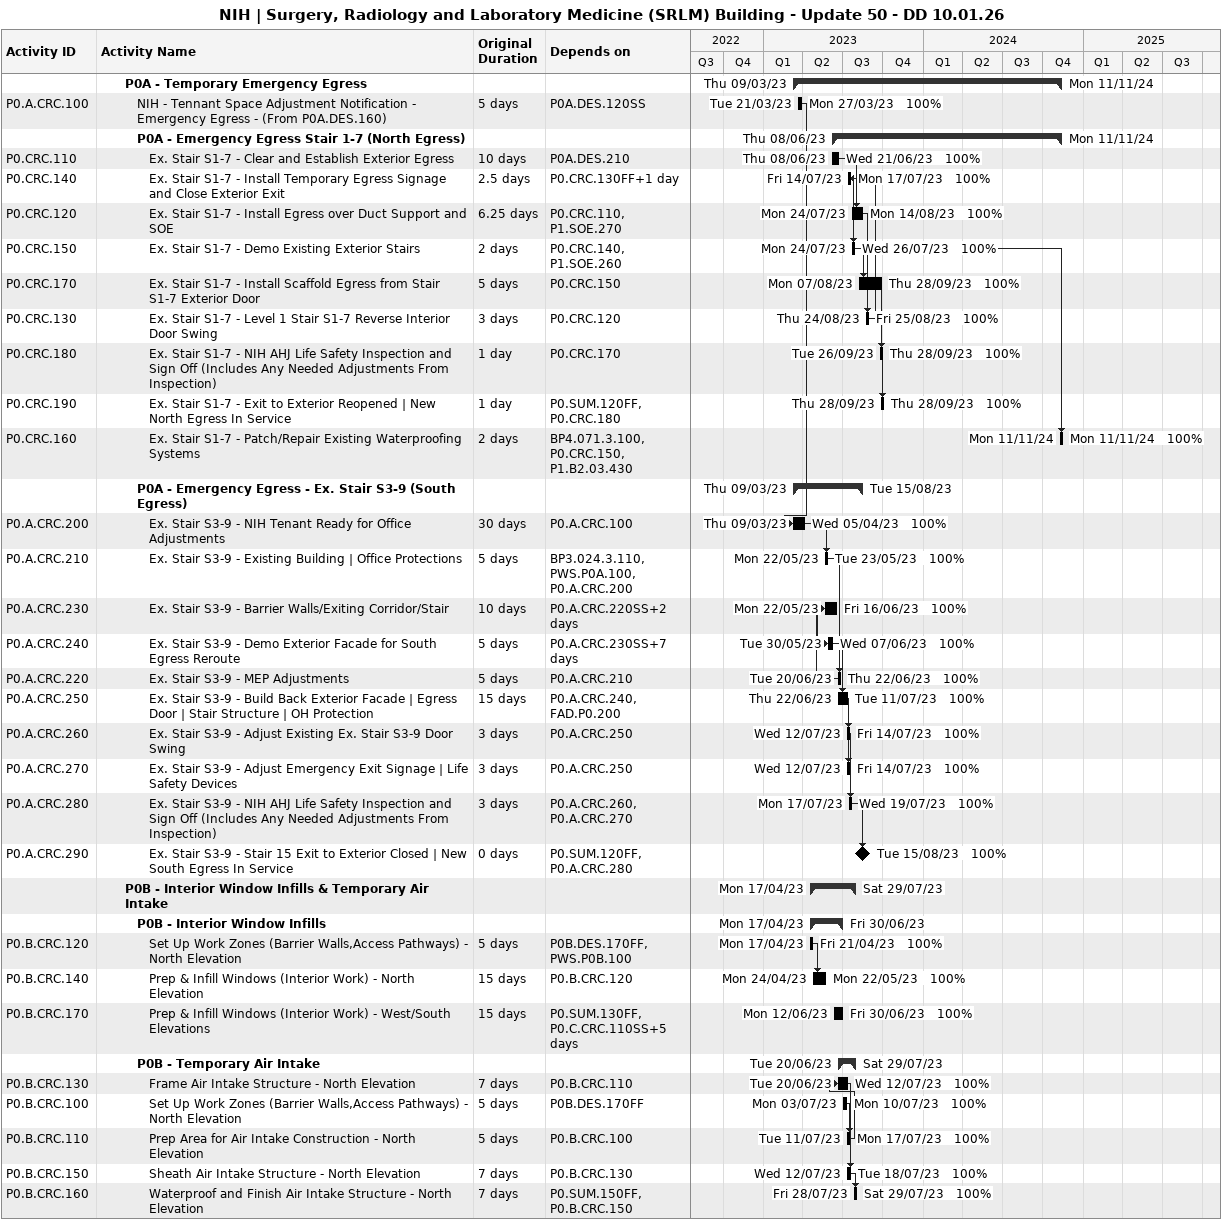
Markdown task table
NIH | Surgery, Radiology and Laboratory Medicine (SRLM) Building - Update 50 - DD 10.01.26

| ID | Level | Task | Original duration | Start | Finish | Predecessors | % complete |
|---|---|---|---|---|---|---|---|
|  | 3 | **P0A - Temporary Emergency Egress** |  | 2023-03-09 | 2024-11-11 |  |  |
| P0.A.CRC.100 | 4 | NIH - Tennant Space Adjustment Notification - Emergency Egress - (From P0A.DES.160) | 5d | 2023-03-21 | 2023-03-27 | P0A.DES.120SS | 100 |
|  | 4 | **P0A - Emergency Egress Stair 1-7 (North Egress)** |  | 2023-06-08 | 2024-11-11 |  |  |
| P0.CRC.110 | 5 | Ex. Stair S1-7 - Clear and Establish Exterior Egress | 10d | 2023-06-08 | 2023-06-21 | P0A.DES.210 | 100 |
| P0.CRC.140 | 5 | Ex. Stair S1-7 - Install Temporary Egress Signage and Close Exterior Exit | 2.5d | 2023-07-14 | 2023-07-17 | P0.CRC.130FF+1d | 100 |
| P0.CRC.120 | 5 | Ex. Stair S1-7 - Install Egress over Duct Support and SOE | 6.25d | 2023-07-24 | 2023-08-14 | P0.CRC.110, P1.SOE.270 | 100 |
| P0.CRC.150 | 5 | Ex. Stair S1-7 - Demo Existing Exterior Stairs | 2d | 2023-07-24 | 2023-07-26 | P0.CRC.140, P1.SOE.260 | 100 |
| P0.CRC.170 | 5 | Ex. Stair S1-7 - Install Scaffold Egress from Stair S1-7 Exterior Door | 5d | 2023-08-07 | 2023-09-28 | P0.CRC.150 | 100 |
| P0.CRC.130 | 5 | Ex. Stair S1-7 - Level 1 Stair S1-7 Reverse Interior Door Swing | 3d | 2023-08-24 | 2023-08-25 | P0.CRC.120 | 100 |
| P0.CRC.180 | 5 | Ex. Stair S1-7 - NIH AHJ Life Safety Inspection and Sign Off (Includes Any Needed Adjustments From Inspection) | 1d | 2023-09-26 | 2023-09-28 | P0.CRC.170 | 100 |
| P0.CRC.190 | 5 | Ex. Stair S1-7 - Exit to Exterior Reopened \| New North Egress In Service | 1d | 2023-09-28 | 2023-09-28 | P0.SUM.120FF, P0.CRC.180 | 100 |
| P0.CRC.160 | 5 | Ex. Stair S1-7 - Patch/Repair Existing Waterproofing Systems | 2d | 2024-11-11 | 2024-11-11 | BP4.071.3.100, P0.CRC.150, P1.B2.03.430 | 100 |
|  | 4 | **P0A - Emergency Egress - Ex. Stair S3-9 (South Egress)** |  | 2023-03-09 | 2023-08-15 |  |  |
| P0.A.CRC.200 | 5 | Ex. Stair S3-9 - NIH Tenant Ready for Office Adjustments | 30d | 2023-03-09 | 2023-04-05 | P0.A.CRC.100 | 100 |
| P0.A.CRC.210 | 5 | Ex. Stair S3-9 - Existing Building \| Office Protections | 5d | 2023-05-22 | 2023-05-23 | BP3.024.3.110, PWS.P0A.100, P0.A.CRC.200 | 100 |
| P0.A.CRC.230 | 5 | Ex. Stair S3-9 - Barrier Walls/Exiting Corridor/Stair | 10d | 2023-05-22 | 2023-06-16 | P0.A.CRC.220SS+2d | 100 |
| P0.A.CRC.240 | 5 | Ex. Stair S3-9 - Demo Exterior Facade for South Egress Reroute | 5d | 2023-05-30 | 2023-06-07 | P0.A.CRC.230SS+7d | 100 |
| P0.A.CRC.220 | 5 | Ex. Stair S3-9 - MEP Adjustments | 5d | 2023-06-20 | 2023-06-22 | P0.A.CRC.210 | 100 |
| P0.A.CRC.250 | 5 | Ex. Stair S3-9 - Build Back Exterior Facade \| Egress Door \| Stair Structure \| OH Protection | 15d | 2023-06-22 | 2023-07-11 | P0.A.CRC.240, FAD.P0.200 | 100 |
| P0.A.CRC.260 | 5 | Ex. Stair S3-9 - Adjust Existing Ex. Stair S3-9 Door Swing | 3d | 2023-07-12 | 2023-07-14 | P0.A.CRC.250 | 100 |
| P0.A.CRC.270 | 5 | Ex. Stair S3-9 - Adjust Emergency Exit Signage \| Life Safety Devices | 3d | 2023-07-12 | 2023-07-14 | P0.A.CRC.250 | 100 |
| P0.A.CRC.280 | 5 | Ex. Stair S3-9 - NIH AHJ Life Safety Inspection and Sign Off (Includes Any Needed Adjustments From Inspection) | 3d | 2023-07-17 | 2023-07-19 | P0.A.CRC.260, P0.A.CRC.270 | 100 |
| P0.A.CRC.290 | 5 | Ex. Stair S3-9 - Stair 15 Exit to Exterior Closed \| New South Egress In Service | 0d | 2023-08-15 | 2023-08-15 | P0.SUM.120FF, P0.A.CRC.280 | 100 |
|  | 3 | **P0B - Interior Window Infills & Temporary Air Intake** |  | 2023-04-17 | 2023-07-29 |  |  |
|  | 4 | **P0B - Interior Window Infills** |  | 2023-04-17 | 2023-06-30 |  |  |
| P0.B.CRC.120 | 5 | Set Up Work Zones (Barrier Walls,Access Pathways) - North Elevation | 5d | 2023-04-17 | 2023-04-21 | P0B.DES.170FF, PWS.P0B.100 | 100 |
| P0.B.CRC.140 | 5 | Prep & Infill Windows (Interior Work) - North Elevation | 15d | 2023-04-24 | 2023-05-22 | P0.B.CRC.120 | 100 |
| P0.B.CRC.170 | 5 | Prep & Infill Windows (Interior Work) - West/South Elevations | 15d | 2023-06-12 | 2023-06-30 | P0.SUM.130FF, P0.C.CRC.110SS+5d | 100 |
|  | 4 | **P0B - Temporary Air Intake** |  | 2023-06-20 | 2023-07-29 |  |  |
| P0.B.CRC.130 | 5 | Frame Air Intake Structure - North Elevation | 7d | 2023-06-20 | 2023-07-12 | P0.B.CRC.110 | 100 |
| P0.B.CRC.100 | 5 | Set Up Work Zones (Barrier Walls,Access Pathways) - North Elevation | 5d | 2023-07-03 | 2023-07-10 | P0B.DES.170FF | 100 |
| P0.B.CRC.110 | 5 | Prep Area for Air Intake Construction - North Elevation | 5d | 2023-07-11 | 2023-07-17 | P0.B.CRC.100 | 100 |
| P0.B.CRC.150 | 5 | Sheath Air Intake Structure - North Elevation | 7d | 2023-07-12 | 2023-07-18 | P0.B.CRC.130 | 100 |
| P0.B.CRC.160 | 5 | Waterproof and Finish Air Intake Structure - North Elevation | 7d | 2023-07-28 | 2023-07-29 | P0.SUM.150FF, P0.B.CRC.150 | 100 |
